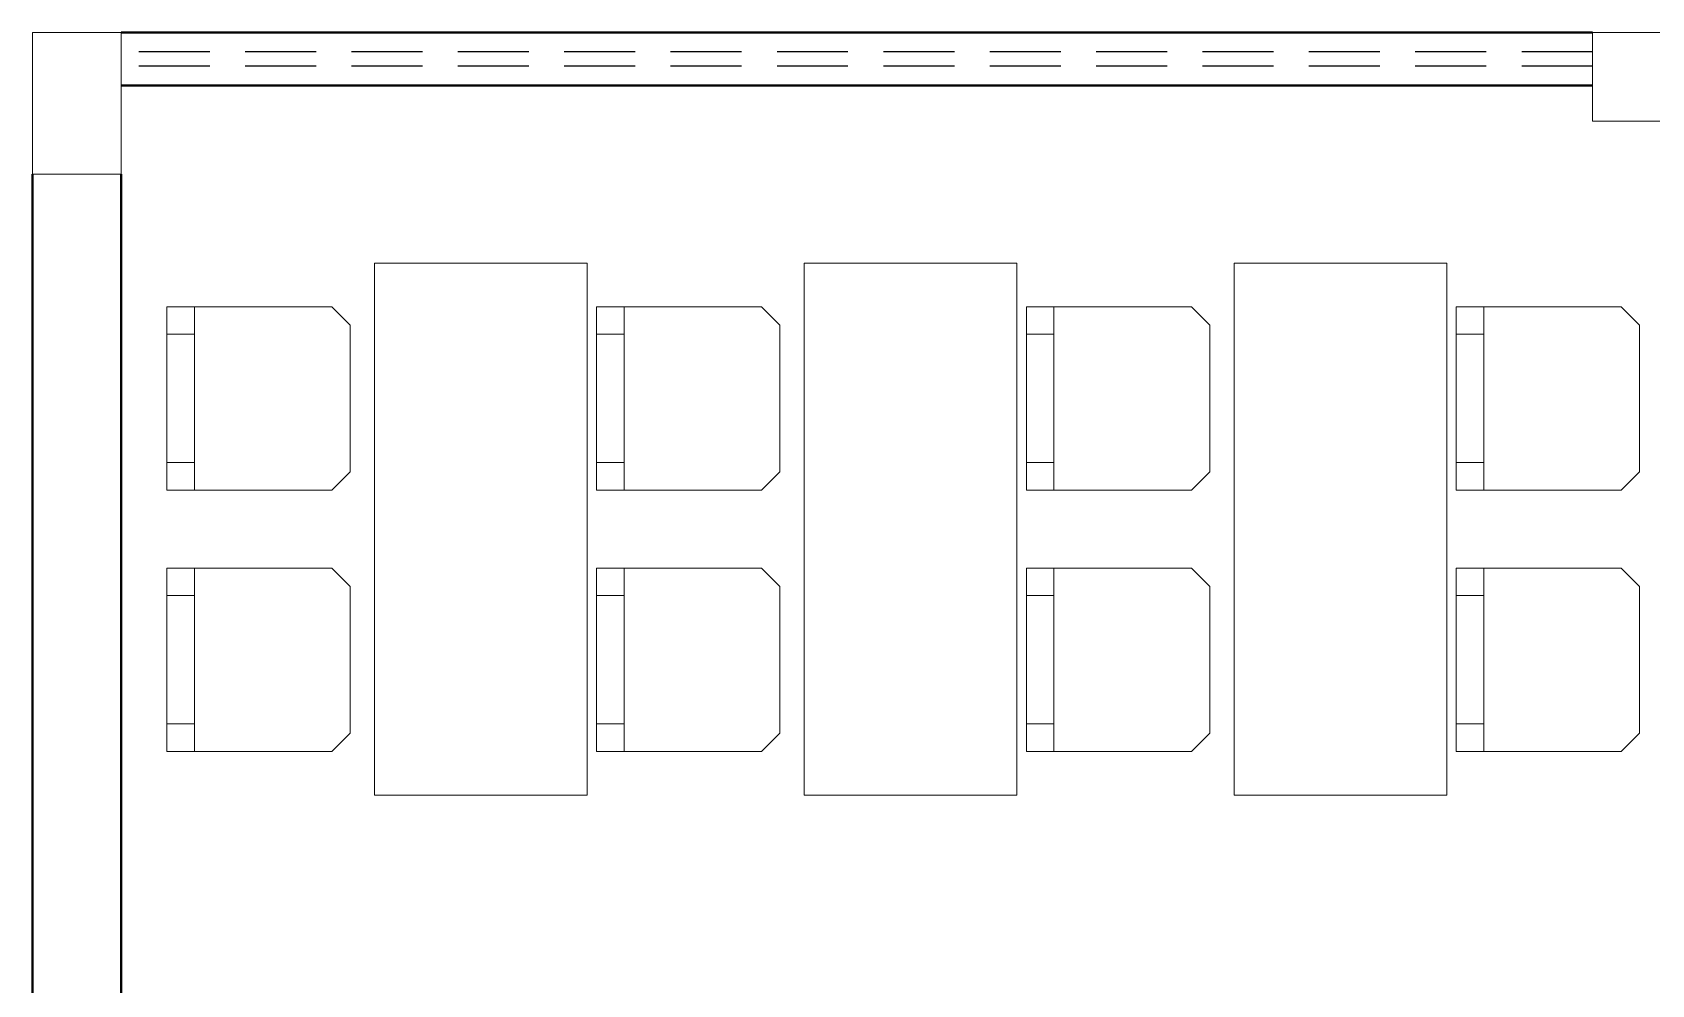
# Model space of a CAD drawing. Header units: millimetres. Extents: x 315.3 to 348.3, y 162.6 to 179.8.
# Drawn here: x 319.488 to 324.054, y 172.489 to 175.173 of the extents above; entities that cross this region are included whole.
import ezdxf

# ---------------------------------------------------------------- set-up
doc = ezdxf.new("R2010")
doc.units = ezdxf.units.MM
doc.linetypes.add('TRATTEGGIATA', pattern=[0.75, 0.5, -0.25])
for name, color, linetype, lineweight in [('ARREDI attrezzature - furniture', 175, 'Continuous', 9), ('MURATURA sezioni - section wall', 7, 'Continuous', 40), ('STRUTTURA - structure', 7, 'Continuous', 20)]:
    doc.layers.add(name, color=color, linetype=linetype, lineweight=lineweight)
doc.layers.add('VETRATE sezioni - windows sections', color=171, linetype='Continuous', true_color=0x4d79ff)

msp = doc.modelspace()

# ---------------------------------------------------------------- linework, layer by layer
at = {"layer": 'ARREDI attrezzature - furniture'}
for p, q in [((320.384, 174.3479, -0.5168), (320.3323, 174.3996, -0.5168)), ((321.5958, 174.3479, -0.5168), (321.5441, 174.3996, -0.5168)), ((322.8081, 174.3479, -0.5168), (322.7564, 174.3996, -0.5168)), ((324.0199, 174.3479, -0.5168), (323.9682, 174.3996, -0.5168)), ((319.8672, 174.0766), (319.8672, 174.2187)), ((321.079, 174.0766), (321.079, 174.2187)), ((322.2913, 174.0766), (322.2913, 174.2187)), ((323.5031, 174.0766), (323.5031, 174.2187)), ((320.3323, 173.8828, -0.5168), (320.384, 173.9345, -0.5168)), ((321.5441, 173.8828, -0.5168), (321.5958, 173.9345, -0.5168)), ((322.7564, 173.8828, -0.5168), (322.8081, 173.9345, -0.5168)), ((323.9682, 173.8828, -0.5168), (324.0199, 173.9345, -0.5168)), ((320.3323, 173.6632, -0.5168), (320.384, 173.6115, -0.5168)), ((321.5441, 173.6632, -0.5168), (321.5958, 173.6115, -0.5168)), ((322.7564, 173.6632, -0.5168), (322.8081, 173.6115, -0.5168)), ((323.9682, 173.6632, -0.5168), (324.0199, 173.6115, -0.5168)), ((319.8672, 173.4694), (319.8672, 173.3273)), ((321.079, 173.4694), (321.079, 173.3273)), ((322.2913, 173.4694), (322.2913, 173.3273)), ((323.5031, 173.4694), (323.5031, 173.3273)), ((320.384, 173.1981, -0.5168), (320.3323, 173.1464, -0.5168)), ((321.5958, 173.1981, -0.5168), (321.5441, 173.1464, -0.5168)), ((322.8081, 173.1981, -0.5168), (322.7564, 173.1464, -0.5168)), ((324.0199, 173.1981, -0.5168), (323.9682, 173.1464, -0.5168))]:
    msp.add_line(p, q, dxfattribs=at)
for points in [[(321.0527, 174.523), (321.0527, 173.023), (320.4527, 173.023), (320.4527, 174.523), (321.0527, 174.523)], [(322.2645, 174.523), (322.2645, 173.023), (321.6645, 173.023), (321.6645, 174.523), (322.2645, 174.523)], [(323.4768, 174.523), (323.4768, 173.023), (322.8768, 173.023), (322.8768, 174.523), (323.4768, 174.523)], [(319.9448, 173.9603), (319.9448, 174.3221)], [(321.1566, 173.9603), (321.1566, 174.3221)], [(322.3688, 173.9603), (322.3688, 174.3221)], [(323.5806, 173.9603), (323.5806, 174.3221)], [(319.9448, 173.5857), (319.9448, 173.224)], [(321.1566, 173.5857), (321.1566, 173.224)], [(322.3688, 173.5857), (322.3688, 173.224)], [(323.5806, 173.5857), (323.5806, 173.224)]]:
    msp.add_lwpolyline(points, dxfattribs=at)
at = {"layer": 'ARREDI attrezzature - furniture', "elevation": 0.2584}
for points in [[(319.8672, 173.9345), (319.8672, 174.3221), (319.8672, 174.3221)], [(321.079, 173.9345), (321.079, 174.3221), (321.079, 174.3221)], [(322.2913, 173.9345), (322.2913, 174.3221), (322.2913, 174.3221)], [(323.5031, 173.9345), (323.5031, 174.3221), (323.5031, 174.3221)], [(319.8672, 173.6115), (319.8672, 173.224), (319.8672, 173.224)], [(321.079, 173.6115), (321.079, 173.224), (321.079, 173.224)], [(322.2913, 173.6115), (322.2913, 173.224), (322.2913, 173.224)], [(323.5031, 173.6115), (323.5031, 173.224), (323.5031, 173.224)]]:
    msp.add_lwpolyline(points, dxfattribs=at)
at = {"layer": 'ARREDI attrezzature - furniture'}
for points, invisible_edges in [([(319.9189, 174.3996), (319.9448, 173.8828, 0.5168), (320.3323, 173.8828), (320.3323, 174.3996)], 5), ([(320.3323, 173.8828), (320.3323, 174.3996), (320.384, 174.3479), (320.384, 173.9345)], 1), ([(321.1307, 174.3996), (321.1566, 173.8828, 0.5168), (321.5441, 173.8828), (321.5441, 174.3996)], 5), ([(321.5441, 173.8828), (321.5441, 174.3996), (321.5958, 174.3479), (321.5958, 173.9345)], 1), ([(322.343, 174.3996), (322.3688, 173.8828, 0.5168), (322.7564, 173.8828), (322.7564, 174.3996)], 5), ([(322.7564, 173.8828), (322.7564, 174.3996), (322.8081, 174.3479), (322.8081, 173.9345)], 1), ([(323.5548, 174.3996), (323.5806, 173.8828, 0.5168), (323.9682, 173.8828), (323.9682, 174.3996)], 5), ([(323.9682, 173.8828), (323.9682, 174.3996), (324.0199, 174.3479), (324.0199, 173.9345)], 1), ([(319.8672, 173.9603, 0.5168), (319.8672, 174.3221), (319.8672, 174.3221), (319.8672, 173.9603, 0.5168)], 4), ([(321.079, 173.9603, 0.5168), (321.079, 174.3221), (321.079, 174.3221), (321.079, 173.9603, 0.5168)], 4), ([(322.2913, 173.9603, 0.5168), (322.2913, 174.3221), (322.2913, 174.3221), (322.2913, 173.9603, 0.5168)], 4), ([(323.5031, 173.9603, 0.5168), (323.5031, 174.3221), (323.5031, 174.3221), (323.5031, 173.9603, 0.5168)], 4), ([(319.9189, 173.1464), (319.9448, 173.6632, 0.5168), (320.3323, 173.6632), (320.3323, 173.1464)], 5), ([(320.3323, 173.6632), (320.3323, 173.1464), (320.384, 173.1981), (320.384, 173.6115)], 1), ([(321.1307, 173.1464), (321.1566, 173.6632, 0.5168), (321.5441, 173.6632), (321.5441, 173.1464)], 5), ([(321.5441, 173.6632), (321.5441, 173.1464), (321.5958, 173.1981), (321.5958, 173.6115)], 1), ([(322.343, 173.1464), (322.3688, 173.6632, 0.5168), (322.7564, 173.6632), (322.7564, 173.1464)], 5), ([(322.7564, 173.6632), (322.7564, 173.1464), (322.8081, 173.1981), (322.8081, 173.6115)], 1), ([(323.5548, 173.1464), (323.5806, 173.6632, 0.5168), (323.9682, 173.6632), (323.9682, 173.1464)], 5), ([(323.9682, 173.6632), (323.9682, 173.1464), (324.0199, 173.1981), (324.0199, 173.6115)], 1), ([(319.8672, 173.5857, 0.5168), (319.8672, 173.224), (319.8672, 173.224), (319.8672, 173.5857, 0.5168)], 4), ([(321.079, 173.5857, 0.5168), (321.079, 173.224), (321.079, 173.224), (321.079, 173.5857, 0.5168)], 4), ([(322.2913, 173.5857, 0.5168), (322.2913, 173.224), (322.2913, 173.224), (322.2913, 173.5857, 0.5168)], 4), ([(323.5031, 173.5857, 0.5168), (323.5031, 173.224), (323.5031, 173.224), (323.5031, 173.5857, 0.5168)], 4)]:
    msp.add_3dface(points, dxfattribs=dict(at, invisible_edges=invisible_edges))
at = {"layer": 'MURATURA sezioni - section wall'}
for points in [[(319.7378, 175.173), (323.8878, 175.173)], [(319.7378, 175.023), (323.8878, 175.023)], [(319.4878, 174.773), (319.4878, 171.873)], [(319.7378, 174.773), (319.7378, 171.873)]]:
    msp.add_lwpolyline(points, dxfattribs=at)
at = {"layer": 'STRUTTURA - structure'}
for points in [[(319.7378, 175.173), (319.7378, 174.773), (319.4878, 174.773), (319.4878, 175.173)], [(324.3878, 174.923), (324.6378, 174.923), (324.6378, 175.173), (323.8878, 175.173), (323.8878, 174.923), (324.1378, 174.923), (324.1378, 174.773), (324.3878, 174.773)]]:
    msp.add_lwpolyline(points, close=True, dxfattribs=at)
at = {"layer": 'VETRATE sezioni - windows sections', "linetype": 'TRATTEGGIATA', "ltscale": 0.4}
for points in [[(323.8878, 175.118), (319.7378, 175.118)], [(323.8878, 175.078), (319.7378, 175.078)]]:
    msp.add_lwpolyline(points, dxfattribs=at)

# ---------------------------------------------------------------- meshes
at = {"layer": 'ARREDI attrezzature - furniture'}
mesh = msp.add_polymesh((6, 3), dxfattribs=at)
for k, corner in enumerate([(319.9448, 174.3221, 1.4211), (319.9448, 174.3221, 0.5168), (319.9448, 174.3221, 0.5168), (319.8672, 174.3221, 1.4211), (319.8672, 174.3221, 0.5168), (319.8672, 174.3221, 0.5168), (319.8672, 174.3996, 1.4211), (319.8672, 174.3996, 0.5168), (319.8672, 174.3221, 0.5168), (319.9448, 174.3996, 1.4211), (319.9448, 174.3996, 0.5168), (319.9448, 174.3221, 0.5168), (319.9448, 174.3996, 1.4211), (319.9448, 174.3996, 1.4211), (319.9448, 174.3221, 1.4211), (319.8672, 174.3996, 1.4211), (319.8672, 174.3996, 1.4211), (319.8672, 174.3221, 1.4211)]):
    mesh.set_mesh_vertex(divmod(k, 3), corner)
mesh = msp.add_polymesh((6, 3), dxfattribs=at)
for k, corner in enumerate([(321.1566, 174.3221, 1.4211), (321.1566, 174.3221, 0.5168), (321.1566, 174.3221, 0.5168), (321.079, 174.3221, 1.4211), (321.079, 174.3221, 0.5168), (321.079, 174.3221, 0.5168), (321.079, 174.3996, 1.4211), (321.079, 174.3996, 0.5168), (321.079, 174.3221, 0.5168), (321.1566, 174.3996, 1.4211), (321.1566, 174.3996, 0.5168), (321.1566, 174.3221, 0.5168), (321.1566, 174.3996, 1.4211), (321.1566, 174.3996, 1.4211), (321.1566, 174.3221, 1.4211), (321.079, 174.3996, 1.4211), (321.079, 174.3996, 1.4211), (321.079, 174.3221, 1.4211)]):
    mesh.set_mesh_vertex(divmod(k, 3), corner)
mesh = msp.add_polymesh((6, 3), dxfattribs=at)
for k, corner in enumerate([(322.3688, 174.3221, 1.4211), (322.3688, 174.3221, 0.5168), (322.3688, 174.3221, 0.5168), (322.2913, 174.3221, 1.4211), (322.2913, 174.3221, 0.5168), (322.2913, 174.3221, 0.5168), (322.2913, 174.3996, 1.4211), (322.2913, 174.3996, 0.5168), (322.2913, 174.3221, 0.5168), (322.3688, 174.3996, 1.4211), (322.3688, 174.3996, 0.5168), (322.3688, 174.3221, 0.5168), (322.3688, 174.3996, 1.4211), (322.3688, 174.3996, 1.4211), (322.3688, 174.3221, 1.4211), (322.2913, 174.3996, 1.4211), (322.2913, 174.3996, 1.4211), (322.2913, 174.3221, 1.4211)]):
    mesh.set_mesh_vertex(divmod(k, 3), corner)
mesh = msp.add_polymesh((6, 3), dxfattribs=at)
for k, corner in enumerate([(323.5806, 174.3221, 1.4211), (323.5806, 174.3221, 0.5168), (323.5806, 174.3221, 0.5168), (323.5031, 174.3221, 1.4211), (323.5031, 174.3221, 0.5168), (323.5031, 174.3221, 0.5168), (323.5031, 174.3996, 1.4211), (323.5031, 174.3996, 0.5168), (323.5031, 174.3221, 0.5168), (323.5806, 174.3996, 1.4211), (323.5806, 174.3996, 0.5168), (323.5806, 174.3221, 0.5168), (323.5806, 174.3996, 1.4211), (323.5806, 174.3996, 1.4211), (323.5806, 174.3221, 1.4211), (323.5031, 174.3996, 1.4211), (323.5031, 174.3996, 1.4211), (323.5031, 174.3221, 1.4211)]):
    mesh.set_mesh_vertex(divmod(k, 3), corner)
mesh = msp.add_polymesh((6, 3), dxfattribs=at)
for k, corner in enumerate([(319.9448, 173.9603, 1.4211), (319.9448, 173.9603, 0.5168), (319.9448, 173.9603, 0.5168), (319.8672, 173.9603, 1.4211), (319.8672, 173.9603, 0.5168), (319.8672, 173.9603, 0.5168), (319.8672, 173.8828, 1.4211), (319.8672, 173.8828, 0.5168), (319.8672, 173.9603, 0.5168), (319.9448, 173.8828, 1.4211), (319.9448, 173.8828, 0.5168), (319.9448, 173.9603, 0.5168), (319.9448, 173.8828, 1.4211), (319.9448, 173.8828, 1.4211), (319.9448, 173.9603, 1.4211), (319.8672, 173.8828, 1.4211), (319.8672, 173.8828, 1.4211), (319.8672, 173.9603, 1.4211)]):
    mesh.set_mesh_vertex(divmod(k, 3), corner)
mesh = msp.add_polymesh((6, 3), dxfattribs=at)
for k, corner in enumerate([(321.1566, 173.9603, 1.4211), (321.1566, 173.9603, 0.5168), (321.1566, 173.9603, 0.5168), (321.079, 173.9603, 1.4211), (321.079, 173.9603, 0.5168), (321.079, 173.9603, 0.5168), (321.079, 173.8828, 1.4211), (321.079, 173.8828, 0.5168), (321.079, 173.9603, 0.5168), (321.1566, 173.8828, 1.4211), (321.1566, 173.8828, 0.5168), (321.1566, 173.9603, 0.5168), (321.1566, 173.8828, 1.4211), (321.1566, 173.8828, 1.4211), (321.1566, 173.9603, 1.4211), (321.079, 173.8828, 1.4211), (321.079, 173.8828, 1.4211), (321.079, 173.9603, 1.4211)]):
    mesh.set_mesh_vertex(divmod(k, 3), corner)
mesh = msp.add_polymesh((6, 3), dxfattribs=at)
for k, corner in enumerate([(322.3688, 173.9603, 1.4211), (322.3688, 173.9603, 0.5168), (322.3688, 173.9603, 0.5168), (322.2913, 173.9603, 1.4211), (322.2913, 173.9603, 0.5168), (322.2913, 173.9603, 0.5168), (322.2913, 173.8828, 1.4211), (322.2913, 173.8828, 0.5168), (322.2913, 173.9603, 0.5168), (322.3688, 173.8828, 1.4211), (322.3688, 173.8828, 0.5168), (322.3688, 173.9603, 0.5168), (322.3688, 173.8828, 1.4211), (322.3688, 173.8828, 1.4211), (322.3688, 173.9603, 1.4211), (322.2913, 173.8828, 1.4211), (322.2913, 173.8828, 1.4211), (322.2913, 173.9603, 1.4211)]):
    mesh.set_mesh_vertex(divmod(k, 3), corner)
mesh = msp.add_polymesh((6, 3), dxfattribs=at)
for k, corner in enumerate([(323.5806, 173.9603, 1.4211), (323.5806, 173.9603, 0.5168), (323.5806, 173.9603, 0.5168), (323.5031, 173.9603, 1.4211), (323.5031, 173.9603, 0.5168), (323.5031, 173.9603, 0.5168), (323.5031, 173.8828, 1.4211), (323.5031, 173.8828, 0.5168), (323.5031, 173.9603, 0.5168), (323.5806, 173.8828, 1.4211), (323.5806, 173.8828, 0.5168), (323.5806, 173.9603, 0.5168), (323.5806, 173.8828, 1.4211), (323.5806, 173.8828, 1.4211), (323.5806, 173.9603, 1.4211), (323.5031, 173.8828, 1.4211), (323.5031, 173.8828, 1.4211), (323.5031, 173.9603, 1.4211)]):
    mesh.set_mesh_vertex(divmod(k, 3), corner)
mesh = msp.add_polymesh((6, 3), dxfattribs=at)
for k, corner in enumerate([(319.9448, 173.5857, 1.4211), (319.9448, 173.5857, 0.5168), (319.9448, 173.5857, 0.5168), (319.8672, 173.5857, 1.4211), (319.8672, 173.5857, 0.5168), (319.8672, 173.5857, 0.5168), (319.8672, 173.6632, 1.4211), (319.8672, 173.6632, 0.5168), (319.8672, 173.5857, 0.5168), (319.9448, 173.6632, 1.4211), (319.9448, 173.6632, 0.5168), (319.9448, 173.5857, 0.5168), (319.9448, 173.6632, 1.4211), (319.9448, 173.6632, 1.4211), (319.9448, 173.5857, 1.4211), (319.8672, 173.6632, 1.4211), (319.8672, 173.6632, 1.4211), (319.8672, 173.5857, 1.4211)]):
    mesh.set_mesh_vertex(divmod(k, 3), corner)
mesh = msp.add_polymesh((6, 3), dxfattribs=at)
for k, corner in enumerate([(321.1566, 173.5857, 1.4211), (321.1566, 173.5857, 0.5168), (321.1566, 173.5857, 0.5168), (321.079, 173.5857, 1.4211), (321.079, 173.5857, 0.5168), (321.079, 173.5857, 0.5168), (321.079, 173.6632, 1.4211), (321.079, 173.6632, 0.5168), (321.079, 173.5857, 0.5168), (321.1566, 173.6632, 1.4211), (321.1566, 173.6632, 0.5168), (321.1566, 173.5857, 0.5168), (321.1566, 173.6632, 1.4211), (321.1566, 173.6632, 1.4211), (321.1566, 173.5857, 1.4211), (321.079, 173.6632, 1.4211), (321.079, 173.6632, 1.4211), (321.079, 173.5857, 1.4211)]):
    mesh.set_mesh_vertex(divmod(k, 3), corner)
mesh = msp.add_polymesh((6, 3), dxfattribs=at)
for k, corner in enumerate([(322.3688, 173.5857, 1.4211), (322.3688, 173.5857, 0.5168), (322.3688, 173.5857, 0.5168), (322.2913, 173.5857, 1.4211), (322.2913, 173.5857, 0.5168), (322.2913, 173.5857, 0.5168), (322.2913, 173.6632, 1.4211), (322.2913, 173.6632, 0.5168), (322.2913, 173.5857, 0.5168), (322.3688, 173.6632, 1.4211), (322.3688, 173.6632, 0.5168), (322.3688, 173.5857, 0.5168), (322.3688, 173.6632, 1.4211), (322.3688, 173.6632, 1.4211), (322.3688, 173.5857, 1.4211), (322.2913, 173.6632, 1.4211), (322.2913, 173.6632, 1.4211), (322.2913, 173.5857, 1.4211)]):
    mesh.set_mesh_vertex(divmod(k, 3), corner)
mesh = msp.add_polymesh((6, 3), dxfattribs=at)
for k, corner in enumerate([(323.5806, 173.5857, 1.4211), (323.5806, 173.5857, 0.5168), (323.5806, 173.5857, 0.5168), (323.5031, 173.5857, 1.4211), (323.5031, 173.5857, 0.5168), (323.5031, 173.5857, 0.5168), (323.5031, 173.6632, 1.4211), (323.5031, 173.6632, 0.5168), (323.5031, 173.5857, 0.5168), (323.5806, 173.6632, 1.4211), (323.5806, 173.6632, 0.5168), (323.5806, 173.5857, 0.5168), (323.5806, 173.6632, 1.4211), (323.5806, 173.6632, 1.4211), (323.5806, 173.5857, 1.4211), (323.5031, 173.6632, 1.4211), (323.5031, 173.6632, 1.4211), (323.5031, 173.5857, 1.4211)]):
    mesh.set_mesh_vertex(divmod(k, 3), corner)
mesh = msp.add_polymesh((6, 3), dxfattribs=at)
for k, corner in enumerate([(319.9448, 173.224, 1.4211), (319.9448, 173.224, 0.5168), (319.9448, 173.224, 0.5168), (319.8672, 173.224, 1.4211), (319.8672, 173.224, 0.5168), (319.8672, 173.224, 0.5168), (319.8672, 173.1464, 1.4211), (319.8672, 173.1464, 0.5168), (319.8672, 173.224, 0.5168), (319.9448, 173.1464, 1.4211), (319.9448, 173.1464, 0.5168), (319.9448, 173.224, 0.5168), (319.9448, 173.1464, 1.4211), (319.9448, 173.1464, 1.4211), (319.9448, 173.224, 1.4211), (319.8672, 173.1464, 1.4211), (319.8672, 173.1464, 1.4211), (319.8672, 173.224, 1.4211)]):
    mesh.set_mesh_vertex(divmod(k, 3), corner)
mesh = msp.add_polymesh((6, 3), dxfattribs=at)
for k, corner in enumerate([(321.1566, 173.224, 1.4211), (321.1566, 173.224, 0.5168), (321.1566, 173.224, 0.5168), (321.079, 173.224, 1.4211), (321.079, 173.224, 0.5168), (321.079, 173.224, 0.5168), (321.079, 173.1464, 1.4211), (321.079, 173.1464, 0.5168), (321.079, 173.224, 0.5168), (321.1566, 173.1464, 1.4211), (321.1566, 173.1464, 0.5168), (321.1566, 173.224, 0.5168), (321.1566, 173.1464, 1.4211), (321.1566, 173.1464, 1.4211), (321.1566, 173.224, 1.4211), (321.079, 173.1464, 1.4211), (321.079, 173.1464, 1.4211), (321.079, 173.224, 1.4211)]):
    mesh.set_mesh_vertex(divmod(k, 3), corner)
mesh = msp.add_polymesh((6, 3), dxfattribs=at)
for k, corner in enumerate([(322.3688, 173.224, 1.4211), (322.3688, 173.224, 0.5168), (322.3688, 173.224, 0.5168), (322.2913, 173.224, 1.4211), (322.2913, 173.224, 0.5168), (322.2913, 173.224, 0.5168), (322.2913, 173.1464, 1.4211), (322.2913, 173.1464, 0.5168), (322.2913, 173.224, 0.5168), (322.3688, 173.1464, 1.4211), (322.3688, 173.1464, 0.5168), (322.3688, 173.224, 0.5168), (322.3688, 173.1464, 1.4211), (322.3688, 173.1464, 1.4211), (322.3688, 173.224, 1.4211), (322.2913, 173.1464, 1.4211), (322.2913, 173.1464, 1.4211), (322.2913, 173.224, 1.4211)]):
    mesh.set_mesh_vertex(divmod(k, 3), corner)
mesh = msp.add_polymesh((6, 3), dxfattribs=at)
for k, corner in enumerate([(323.5806, 173.224, 1.4211), (323.5806, 173.224, 0.5168), (323.5806, 173.224, 0.5168), (323.5031, 173.224, 1.4211), (323.5031, 173.224, 0.5168), (323.5031, 173.224, 0.5168), (323.5031, 173.1464, 1.4211), (323.5031, 173.1464, 0.5168), (323.5031, 173.224, 0.5168), (323.5806, 173.1464, 1.4211), (323.5806, 173.1464, 0.5168), (323.5806, 173.224, 0.5168), (323.5806, 173.1464, 1.4211), (323.5806, 173.1464, 1.4211), (323.5806, 173.224, 1.4211), (323.5031, 173.1464, 1.4211), (323.5031, 173.1464, 1.4211), (323.5031, 173.224, 1.4211)]):
    mesh.set_mesh_vertex(divmod(k, 3), corner)

doc.saveas('drawing.dxf')
